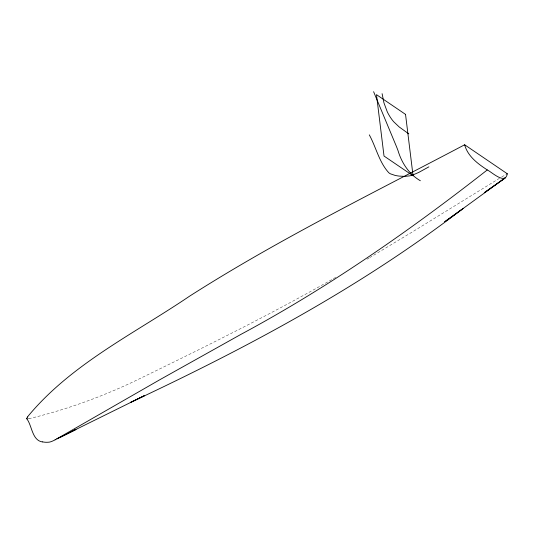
<?xml version="1.0" encoding="UTF-8"?>
<svg xmlns="http://www.w3.org/2000/svg" width="534" height="534" viewBox="0 0 534 534"><rect width="100%" height="100%" fill="white"/><g stroke="black" fill="none" stroke-linecap="round" stroke-linejoin="round"><path stroke-width="0.4" stroke-dasharray="2.67 2" d="M499.47 178.309L412.815 231.676L370.042 257.421M366.998 259.217L369.435 257.782M501.746 176.961L506.018 174.484M335.726 277.353C270.044 314.873 202.172 348.348 134.154 381.369C101.367 396.942 67.037 409.338 31.78 418.002A54.962 33.075 -7 0 1 30.218 418.336L29.764 418.429M29.73 418.376A10.46 6.295 -7 0 1 28.035 418.729"/><path stroke-width="0.8" d="M26.7 418.629L27.04 418.816A10.46 6.295 -7 0 0 27.388 418.816M464.647 144.767C467.697 156.288 477.803 163.758 487.282 169.939C491.961 172.202 505.311 185.138 507.3 173.764L464.647 144.767C372.058 193.635 277.834 239.786 189.483 296.236C134.394 333.596 71.85 363.694 28.449 415.732A54.962 33.075 -7 0 0 27.761 416.667L27.574 416.941M487.282 169.939C409.538 230.835 328.216 287.506 241.108 334.277L160.42 379.387L55.102 439.856M505.671 177.662L484.251 192.741L504.864 178.109L461.77 209.495C359.916 287.592 246.287 348.175 130.389 402.489L144.32 395.707L56.891 438.861L75.962 429.443L60.475 437.152M461.77 209.495L444.689 221.757L463.472 208.28M428.895 166.848L418.743 172.429L412.475 175.125A32.133 21.153 -55.8 0 1 409.625 175.873L404.792 176.387L399.158 176.093A87.663 57.699 -55.8 0 1 395.013 175.386L390.434 173.824A25.305 16.654 -55.8 0 1 388.765 172.716C379.107 162.162 376.056 147.184 369.301 134.855M506.659 174.124L507.3 173.764M42.453 441.945C31.947 440.437 32.06 425.351 26.76 418.763M408.804 133.88L399.172 126.945L393.752 121.805A19.731 8.924 60.5 0 1 391.302 118.681L390.928 118.147A21.64 9.786 60.5 0 1 387.223 111.699L383.933 102.802L382.104 93.684M420.358 180.746C408.951 174.191 401.648 162.823 397.964 150.461A97.275 44.002 60.5 0 0 396.235 146.022L373.613 91.701M26.64 418.583A10.46 6.295 -7 0 1 27.661 416.967M55.095 439.802A23.463 15.439 -55.8 0 1 49.589 442.092A35.952 23.663 -55.8 0 1 42.493 441.852M405.533 114.383L376.477 94.638L384.019 156.041L413.069 175.793L405.533 114.383"/></g></svg>
